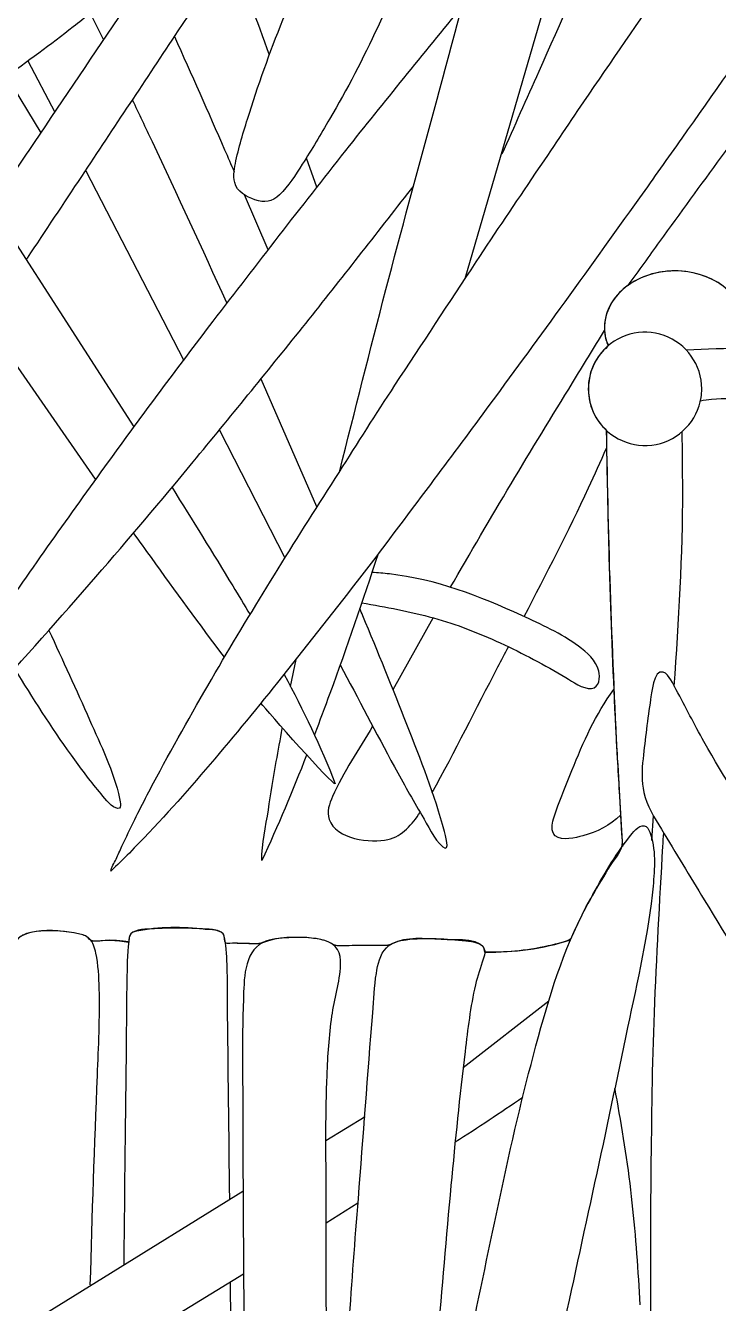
# Model space of a CAD drawing. Extents: x 108 to 339, y 26 to 347.
# Drawn here: x 219.1 to 264.5, y 74.2 to 157.9 of the extents above; entities that cross this region are included whole.
import ezdxf

# ---------------------------------------------------------------- set-up
doc = ezdxf.new("R2010")
doc.units = 0
doc.layers.add('Capa_1', color=7, linetype='CONTINUOUS')

msp = doc.modelspace()

# ---------------------------------------------------------------- linework, layer by layer
at = {"layer": 'Capa_1', "color": 6}
for points in [[(260.659955, 185.306376), (247.868251, 141.338414)], [(224.226761, 156.968609), (223.171962, 159.114667)], [(219.266914, 155.630256), (221.035904, 152.270549)], [(217.875621, 154.608402), (220.114641, 150.910424)], [(213.457581, 151.437529), (226.19871, 131.6452)], [(237.486159, 149.259691), (238.156818, 147.364225)], [(223.69142, 128.204898), (209.514294, 148.680811)], [(223.053128, 148.414317), (229.451342, 136.024996)], [(233.413449, 146.870064), (234.965938, 143.26799)], [(238.173278, 126.395334), (234.527076, 134.757832)], [(231.806249, 131.421663), (236.086624, 123.060335)], [(243.169604, 114.429584), (245.792769, 119.134103)], [(236.461951, 114.627249), (236.832578, 116.409164)], [(260.111096, 104.531652), (260.211093, 106.161789)], [(232.199225, 97.825775), (234.485319, 97.763405)], [(239.311613, 97.681645), (242.904869, 97.652225)], [(247.757071, 89.663871), (253.367551, 94.034855)], [(238.765694, 84.886406), (241.332967, 86.450066)], [(185.413363, 51.867604), (233.343448, 81.567279)], [(238.784508, 79.496515), (240.865867, 80.792511)], [(172.901084, 39.089454), (233.379334, 76.143286)], [(232.586329, 67.686074), (232.524553, 75.613816)]]:
    msp.add_lwpolyline(points, dxfattribs=at)
msp.add_lwpolyline([(263.37667, 134.131306)], close=True, dxfattribs=at)
for points in [[(234.231173, 165.33816), (232.516905, 162.753228), (230.802637, 160.168295), (229.088958, 157.583951)], [(252.725148, 154.942543), (254.148802, 158.139882), (255.572456, 161.337221), (256.996111, 164.535148)], [(244.70268, 163.996866), (243.944378, 161.911977), (243.100186, 159.852385), (242.166575, 157.839855)], [(232.51867, 162.773818), (233.409337, 160.537151), (234.23588, 158.277541), (235.07007, 156.019108)], [(255.662464, 152.944132), (257.463799, 155.578481), (259.265133, 158.212241), (261.066468, 160.84659)], [(245.786304, 152.144062), (246.48813, 154.745467), (247.189368, 157.346283), (247.910608, 159.941805)], [(222.23718, 157.878094), (222.987834, 158.465204), (223.749078, 159.05055), (224.445609, 159.70296)], [(247.702355, 159.213505), (245.14213, 156.067347), (242.568375, 152.932366), (240.056978, 149.747381)], [(268.178268, 159.228801), (266.140442, 156.336194), (264.102616, 153.442999), (262.06479, 150.550393)], [(219.694016, 150.275663), (221.656541, 153.188271), (223.619066, 156.101468), (225.581591, 159.014076)], [(233.768192, 152.198184), (234.460605, 154.400142), (235.243027, 156.573862), (236.121927, 158.708167)], [(217.671486, 154.464854), (219.213974, 155.57201), (220.741167, 156.70858), (222.23718, 157.878094)], [(229.088958, 157.583951), (226.981714, 154.406613), (224.875059, 151.229276), (222.767815, 148.051938)], [(242.166575, 157.839855), (241.211197, 155.780851), (240.158752, 153.764204), (239.016887, 151.802856)], [(228.858349, 157.217448), (229.977271, 154.754879), (231.05913, 152.277603), (232.141578, 149.798562)], [(250.313172, 149.525009), (251.11736, 151.331049), (251.92096, 153.13709), (252.725148, 154.942543)], [(268.704784, 154.854888), (265.99337, 151.173977), (263.286662, 147.490713), (260.614075, 143.781564)], [(227.412928, 150.317431), (226.982302, 151.229864), (226.552265, 152.142297), (226.121639, 153.05473)], [(252.503364, 148.256662), (253.554044, 149.820917), (254.598842, 151.388702), (255.662464, 152.944132)], [(232.88635, 149.072616), (233.106369, 150.130356), (233.444045, 151.168682), (233.768192, 152.198184)], [(239.016887, 151.802856), (238.436836, 150.806298), (237.844431, 149.816799), (237.223789, 148.844361)], [(242.701328, 140.634229), (243.700827, 144.478684), (244.752096, 148.30902), (245.786304, 152.144062)], [(216.901418, 146.131182), (217.832088, 147.512479), (218.763346, 148.894365), (219.694016, 150.275663)], [(232.287473, 139.777683), (230.677921, 143.29858), (229.06425, 146.815948), (227.412928, 150.317431)], [(262.06479, 150.550393), (261.145886, 149.246161), (260.224041, 147.944282), (259.293959, 146.647698)], [(240.056978, 149.747381), (237.132604, 146.038821), (234.244704, 142.309082), (231.374452, 138.558165)], [(232.141578, 149.798562), (232.352773, 149.314402), (232.564557, 148.830242), (232.775752, 148.346082)], [(232.803401, 147.652492), (232.692803, 148.105473), (232.793988, 148.626106), (232.88635, 149.072616)], [(237.223789, 148.844361), (236.781397, 148.150771), (236.339005, 147.406588), (235.734246, 146.838891)], [(248.605375, 142.4438), (249.887252, 144.392794), (251.202661, 146.320022), (252.503364, 148.256662)], [(222.767815, 148.051938), (221.585359, 146.269429), (220.40349, 144.486332), (219.221034, 142.703822)], [(234.128811, 146.521804), (233.584058, 146.717115), (232.952238, 147.043615), (232.803401, 147.652492)], [(244.134983, 146.930075), (244.250875, 147.078912), (244.366768, 147.227748), (244.48266, 147.376585)], [(235.734246, 146.838891), (235.247145, 146.381204), (234.757102, 146.29649), (234.128811, 146.521804)], [(237.234966, 138.146364), (239.559288, 141.055443), (241.846547, 143.992171), (244.134983, 146.930075)], [(259.293959, 146.647698), (257.559101, 144.228074), (255.834832, 141.800802), (254.089385, 139.388826)], [(260.614075, 143.781564), (259.924603, 142.825009), (259.235719, 141.868455), (258.546247, 140.911901)], [(219.221034, 142.703822), (219.203385, 142.677349), (219.186325, 142.651465), (219.168676, 142.624992)], [(243.289615, 134.363091), (245.061535, 137.056857), (246.833455, 139.750034), (248.605375, 142.4438)], [(260.166977, 141.668437), (259.089824, 141.379589), (258.065616, 140.744239), (257.477329, 139.777095)], [(262.333049, 141.814921), (261.027052, 141.977876), (259.633989, 141.691381), (258.555659, 140.91896)], [(263.486092, 141.544309), (262.427763, 141.919048), (261.250601, 141.958463), (260.166977, 141.668437)], [(265.695109, 139.901812), (264.949749, 141.01838), (263.63787, 141.651965), (262.333049, 141.814921)], [(265.95219, 139.446478), (265.479796, 140.461861), (264.52383, 141.17663), (263.486092, 141.544309)], [(258.555659, 140.91896), (257.610282, 140.241842), (256.943753, 139.162335), (257.011994, 137.972819)], [(239.679886, 128.770248), (240.672326, 132.729418), (241.674179, 136.684471), (242.701328, 140.634229)], [(254.089385, 139.388826), (252.493363, 137.182162), (250.873221, 134.992558), (249.264845, 132.794718)], [(257.477329, 139.777095), (257.016112, 139.018205), (256.880806, 138.099889), (257.143182, 137.248638)], [(231.374452, 138.558165), (229.049542, 135.519663), (226.761107, 132.447041), (224.52091, 129.345592)], [(260.913513, 137.628671), (259.452797, 138.151659), (257.775002, 137.688088), (256.790799, 136.488572)], [(230.081986, 129.339709), (232.480432, 132.264672), (234.873583, 135.191399), (237.234966, 138.146364)], [(254.922988, 134.533694), (255.619519, 135.670853), (256.316639, 136.808011), (257.013171, 137.945758)], [(257.011994, 137.972819), (257.024937, 137.743387), (257.06494, 137.51572), (257.129064, 137.295113)], [(263.37667, 134.131306), (263.374317, 135.683207), (262.376582, 137.105096), (260.913513, 137.628671)], [(256.790799, 136.488572), (255.806595, 135.289055), (255.67776, 133.553608), (256.474888, 132.222903)], [(256.891984, 136.606817), (256.477242, 136.142659), (256.18251, 135.574374), (256.042498, 134.96785)], [(257.249074, 136.95626), (257.227307, 136.865663), (256.961402, 136.684471), (256.891984, 136.606817)], [(257.129064, 137.295113), (257.149654, 137.22393), (257.264958, 137.020971), (257.249074, 136.95626)], [(257.143182, 137.248638), (257.173773, 137.149806), (257.209071, 137.05215), (257.249074, 136.956848)], [(262.366582, 136.677412), (264.96328, 136.831543), (267.554684, 136.836249), (270.15197, 136.701531)], [(256.042498, 134.96785), (255.783063, 133.843634), (256.071324, 132.636469), (256.8108, 131.750509)], [(239.636353, 128.660238), (240.850577, 130.563346), (242.048918, 132.477043), (243.289615, 134.363091)], [(250.895576, 127.914879), (252.215691, 130.134485), (253.574046, 132.331148), (254.922988, 134.533694)], [(263.333725, 133.567727), (263.362551, 133.754214), (263.37667, 133.942466), (263.37667, 134.131306)], [(260.384643, 130.487457), (261.900658, 130.788072), (263.099587, 132.039946), (263.333725, 133.567727)], [(264.023197, 133.427715), (263.777882, 133.407125), (263.533154, 133.375946), (263.290192, 133.333589)], [(266.566362, 133.372416), (265.745113, 133.525959), (264.850329, 133.496544), (264.023197, 133.427715)], [(249.264845, 132.794718), (248.058268, 131.14575), (246.841691, 129.507371), (245.611583, 127.875463)], [(256.474888, 132.222903), (257.272017, 130.892198), (258.862745, 130.185666), (260.384643, 130.487457)], [(256.8108, 131.750509), (256.889631, 131.655795), (257.072588, 131.531666), (257.118474, 131.423421)], [(257.118474, 131.42401), (257.190245, 127.770748), (257.270252, 124.11984), (257.387321, 120.467755)], [(257.118474, 131.423421), (257.187304, 131.262231), (257.127887, 130.931025), (257.131417, 130.759246)], [(257.131417, 130.759246), (257.153183, 129.65209), (257.17495, 128.544934), (257.196716, 127.43719)], [(262.128325, 127.523668), (262.125384, 128.789661), (262.110089, 130.055654), (262.09244, 131.321648)], [(255.968962, 127.651326), (256.366055, 128.511401), (256.751972, 129.375595), (257.134946, 130.241553)], [(224.52091, 129.345592), (222.004807, 125.862346), (219.504, 122.367922), (217.099671, 118.807021)], [(223.710251, 121.809049), (225.859263, 124.296326), (227.997686, 126.797722), (230.081986, 129.339709)], [(235.646592, 122.336154), (236.956118, 124.457517), (238.295647, 126.558289), (239.636353, 128.660238)], [(228.699512, 127.673681), (230.030805, 125.52761), (231.367981, 123.385658), (232.671625, 121.222527)], [(245.611583, 127.875463), (244.017326, 125.759395), (242.450129, 123.620384), (240.824693, 121.528436)], [(246.913462, 121.113106), (248.230636, 123.386834), (249.552517, 125.656445), (250.895576, 127.914879)], [(251.753298, 119.212351), (253.198719, 122.00436), (254.651199, 124.795782), (255.968962, 127.651326)], [(257.196716, 127.43719), (257.224954, 125.99824), (257.256133, 124.560467), (257.30202, 123.121517)], [(261.574747, 114.643127), (261.873597, 118.935856), (262.138326, 123.218584), (262.128325, 127.523668)], [(227.347629, 123.071513), (226.959947, 123.610383), (226.571678, 124.149843), (226.183997, 124.688713)], [(242.197166, 123.318593), (241.170017, 120.260678), (240.13875, 117.203939), (239.032771, 114.173674)], [(257.30202, 123.121517), (257.423207, 119.362364), (257.575573, 115.607329), (257.744412, 111.84994)], [(232.133342, 116.547999), (230.509671, 118.702894), (228.923061, 120.881321), (227.347629, 123.071513)], [(231.776252, 115.942652), (233.039304, 118.089899), (234.338242, 120.216556), (235.646592, 122.336154)], [(216.604334, 113.844233), (219.011603, 116.465051), (221.383576, 119.115872), (223.710251, 121.809049)], [(240.824693, 121.528436), (239.098659, 119.306477), (237.366154, 117.092165), (235.611294, 114.893148)], [(242.928995, 122.004949), (242.550726, 122.047305), (242.170693, 122.077896), (241.79066, 122.097898)], [(251.589754, 119.28824), (248.853632, 120.538938), (245.936906, 121.666095), (242.928995, 122.004949)], [(232.671625, 121.222527), (233.049893, 120.595413), (233.427573, 119.968299), (233.805842, 119.340597)], [(241.190019, 119.267061), (241.124719, 119.425899), (241.059419, 119.584736), (240.994119, 119.742985)], [(241.123542, 120.120666), (242.697798, 119.830052), (244.277348, 119.545909), (245.823366, 119.125284)], [(257.387321, 120.467755), (257.492037, 117.221588), (257.612635, 113.973068), (257.800299, 110.730431)], [(244.074978, 112.134671), (243.146073, 114.525469), (242.165987, 116.895089), (241.190019, 119.267061)], [(245.823366, 119.125284), (247.326439, 118.716425), (248.775978, 118.128726), (250.190808, 117.482199)], [(255.304786, 117.27571), (254.172334, 118.104018), (252.860454, 118.707601), (251.589754, 119.28824)], [(220.647041, 118.304036), (221.538884, 116.35563), (222.437198, 114.410753), (223.299038, 112.448228)], [(250.027853, 115.911473), (250.257284, 116.353865), (250.487305, 116.795668), (250.716737, 117.23806)], [(250.190808, 117.482199), (251.666232, 116.808022), (253.08165, 116.03619), (254.480008, 115.217295)], [(256.628431, 115.643803), (256.458416, 116.344452), (255.862482, 116.867439), (255.304786, 117.27571)], [(222.113052, 110.127436), (220.789995, 111.961715), (219.590478, 113.87953), (218.404491, 115.804405)], [(227.915325, 109.107935), (229.158964, 111.41049), (230.449077, 113.686572), (231.776252, 115.942652)], [(239.709889, 116.055603), (240.886463, 113.825996), (242.050683, 111.588741), (243.2602, 109.376782)], [(245.72924, 107.679575), (247.224666, 110.388636), (248.601845, 113.165938), (250.027853, 115.911473)], [(256.151919, 114.503114), (256.693143, 114.551942), (256.729028, 115.230237), (256.628431, 115.643803)], [(260.857626, 115.574973), (260.219334, 115.805581), (260.078146, 114.063076), (260.030494, 113.778345)], [(261.701229, 114.416636), (261.531214, 114.726075), (261.24413, 115.434961), (260.857626, 115.574973)], [(235.611294, 114.893148), (234.072924, 112.964744), (232.496315, 111.068107), (230.896175, 109.190295)], [(236.039567, 115.414959), (237.285559, 113.08299), (238.432718, 110.715135), (239.390449, 108.248448)], [(254.480008, 115.217295), (254.922399, 114.958448), (255.58834, 114.451933), (256.151919, 114.503114)], [(239.032771, 114.173674), (238.703918, 113.271242), (238.363889, 112.372927), (238.029153, 111.472849)], [(254.875925, 109.12676), (255.611872, 110.969275), (256.437238, 112.824732), (257.617342, 114.430755)], [(263.518447, 111.017515), (262.885451, 112.136436), (262.321283, 113.291243), (261.701229, 114.416636)], [(239.390449, 108.248448), (239.251614, 108.109612), (234.901232, 113.068871), (234.518257, 113.528911)], [(260.030494, 113.778345), (259.816358, 112.494703), (259.679287, 111.191647), (259.534569, 109.899181)], [(223.299038, 112.448228), (224.023808, 110.797495), (224.882118, 109.066167), (225.26627, 107.295423)], [(235.52364, 109.713871), (235.654828, 110.434522), (235.787192, 111.155174), (235.91838, 111.876413)], [(241.827722, 112.035839), (240.956469, 110.509823), (239.907553, 109.024399), (239.202786, 107.413669)], [(246.526957, 105.136999), (245.90808, 107.521914), (244.966232, 109.841529), (244.074978, 112.134671)], [(257.744412, 111.84994), (257.8103, 110.378635), (257.905602, 108.908506), (257.990315, 107.438377)], [(257.800299, 110.730431), (257.927369, 108.53612), (258.054439, 106.342399), (258.18092, 104.148089)], [(267.791175, 104.068082), (266.326341, 106.359459), (264.857388, 108.64966), (263.518447, 111.017515)], [(223.952625, 107.725461), (223.299038, 108.493764), (222.702515, 109.309718), (222.113052, 110.127436)], [(237.512638, 110.12626), (236.589615, 107.800174), (235.640709, 105.489383), (234.574145, 103.224478)], [(235.005359, 106.550064), (235.164785, 107.606627), (235.331858, 108.662602), (235.52364, 109.713871)], [(259.534569, 109.899181), (259.452208, 109.159705), (259.425147, 108.421993), (259.583985, 107.69134)], [(230.896175, 109.190295), (229.295446, 107.311895), (227.641772, 105.472322), (225.906326, 103.718051)], [(226.262828, 105.918244), (226.792286, 106.992456), (227.346452, 108.054902), (227.915325, 109.107935)], [(243.2602, 109.376782), (243.844369, 108.308453), (244.433833, 107.241889), (245.053887, 106.193562)], [(253.845246, 106.474763), (254.161156, 107.367783), (254.524129, 108.247272), (254.875925, 109.12676)], [(225.030367, 106.673016), (224.613859, 106.834795), (224.225002, 107.405433), (223.952625, 107.725461)], [(225.26627, 107.295423), (225.32451, 107.027165), (225.449227, 106.51006), (225.030367, 106.673016)], [(239.202786, 107.413669), (239.002768, 106.95657), (238.809222, 106.415935), (238.982766, 105.920009)], [(257.990315, 107.438377), (258.047968, 106.438289), (258.106208, 105.438202), (258.16386, 104.437526)], [(259.583985, 107.69134), (259.778119, 106.798909), (260.279928, 106.042372), (260.74644, 105.272893)], [(234.574145, 103.224478), (234.574145, 104.313986), (234.842992, 105.474087), (235.005359, 106.550064)], [(242.833692, 104.605776), (243.796718, 104.835796), (244.416184, 105.593509), (244.944466, 106.381814)], [(253.580517, 105.404669), (253.588165, 105.767642), (253.726412, 106.138851), (253.845246, 106.474763)], [(225.422166, 104.166326), (225.695131, 104.754024), (225.976332, 105.337016), (226.262828, 105.918244)], [(238.982766, 105.920009), (239.436924, 104.620483), (241.704182, 104.33634), (242.833692, 104.605776)], [(245.053887, 106.193562), (245.43745, 105.544682), (245.83572, 104.619895), (246.430478, 104.129263)], [(258.053262, 106.188856), (257.379674, 105.527033), (256.507244, 105.086994), (255.598929, 104.849915)], [(258.648609, 104.780497), (258.835095, 105.011105), (259.236307, 105.584685), (259.615752, 105.509384)], [(259.615752, 105.509384), (259.810475, 105.470558), (259.905189, 105.25348), (259.969901, 105.089936)], [(246.430478, 104.129263), (246.96229, 103.69099), (246.562843, 104.998163), (246.526957, 105.136999)], [(253.790535, 104.849915), (253.614638, 104.989339), (253.575811, 105.18818), (253.580517, 105.404669)], [(255.598929, 104.849915), (255.108886, 104.722257), (254.247634, 104.488118), (253.790535, 104.849915)], [(256.110151, 100.744261), (256.880218, 102.112616), (257.657345, 103.555684), (258.648609, 104.780497)], [(259.969901, 105.089936), (260.387585, 104.03102), (260.295812, 102.654428), (260.188744, 101.548449)], [(260.74644, 105.272893), (261.678874, 103.733346), (262.611309, 102.193211), (263.543744, 100.653665)], [(260.833506, 104.150442), (260.851743, 104.448703), (260.86998, 104.746376), (260.887628, 105.044638)], [(225.033308, 103.30978), (225.160378, 103.596276), (225.289801, 103.881595), (225.422166, 104.166326)], [(258.16386, 104.437526), (258.195628, 103.885124), (257.670287, 103.376256), (257.387321, 102.91151)], [(260.278751, 93.260075), (260.428176, 96.892747), (260.612898, 100.5213), (260.833506, 104.150442)], [(225.906326, 103.718051), (225.509232, 103.316839), (225.103902, 102.92504), (224.696808, 102.534418)], [(224.696808, 102.534418), (224.696808, 102.763261), (224.936241, 103.090937), (225.033308, 103.30978)], [(257.387321, 102.91151), (256.585486, 101.594924), (255.786593, 100.26716), (255.147125, 98.861743)], [(260.188744, 101.548449), (259.888717, 98.438764), (259.165713, 95.328492), (258.521539, 92.276459)], [(252.686909, 91.696409), (253.532866, 94.804916), (254.523541, 97.925778), (256.110151, 100.744261)], [(263.543744, 100.653665), (265.109763, 98.068144), (266.675195, 95.482623), (268.241214, 92.897102)], [(230.87382, 98.718789), (229.425458, 98.875273), (227.825317, 98.905864), (226.395192, 98.596425)], [(230.319066, 98.765852), (229.460755, 98.819386), (228.592444, 98.819386), (227.734133, 98.765852)], [(255.147125, 98.861743), (255.073001, 98.699376), (255.000642, 98.535832), (254.930047, 98.372288)], [(220.10464, 98.607603), (219.403991, 98.552892), (218.61804, 98.386995), (218.336838, 97.662814)], [(219.461055, 98.513477), (219.215739, 98.457001), (218.963952, 98.375818), (218.75864, 98.225805)], [(222.28895, 98.481121), (221.377693, 98.638194), (220.373488, 98.724084), (219.461055, 98.513477)], [(222.578387, 98.427587), (221.778317, 98.604661), (220.922359, 98.671138), (220.10464, 98.607603)], [(223.036662, 98.285222), (222.808995, 98.398761), (222.535442, 98.438764), (222.28895, 98.481121)], [(223.282566, 98.118736), (223.089608, 98.303458), (222.831938, 98.371111), (222.578387, 98.427587)], [(223.369044, 98.018728), (223.249034, 98.092263), (223.173733, 98.21698), (223.036662, 98.285222)], [(223.71378, 97.158652), (223.63848, 97.491034), (223.537294, 97.874009), (223.282566, 98.118736)], [(224.636803, 97.998726), (224.275006, 98.00402), (223.640245, 97.852831), (223.369044, 98.018728)], [(223.427285, 97.938132), (224.233826, 98.040494), (225.059781, 98.02461), (225.860439, 97.881068)], [(225.859263, 97.88048), (225.859263, 97.954016), (224.740341, 97.997549), (224.636803, 97.998726)], [(225.93574, 98.283457), (225.886912, 98.160505), (225.874558, 98.01108), (225.859263, 97.88048)], [(226.002216, 98.428764), (225.895148, 98.300517), (225.885736, 98.06932), (225.865146, 97.916366)], [(226.395192, 98.596425), (226.14164, 98.541715), (226.031043, 98.522301), (225.93574, 98.283457)], [(226.137522, 98.534067), (226.081047, 98.501711), (226.044573, 98.479945), (226.002216, 98.428764)], [(227.734133, 98.765852), (227.295859, 98.738791), (226.535793, 98.761734), (226.137522, 98.534067)], [(231.915676, 98.534067), (231.517994, 98.761146), (230.757928, 98.738202), (230.319066, 98.765852)], [(232.065101, 98.404056), (231.833316, 98.721142), (231.216791, 98.681727), (230.87382, 98.718789)], [(232.188641, 97.916366), (232.155697, 98.158152), (232.138049, 98.406997), (231.915676, 98.534067)], [(232.201584, 97.824593), (232.099222, 97.916366), (232.169228, 98.261102), (232.065101, 98.404056)], [(237.826194, 98.139326), (236.756689, 98.245806), (235.64012, 98.225805), (234.63062, 97.84283)], [(236.348418, 98.171682), (235.779544, 98.149327), (235.167726, 98.107559), (234.647092, 97.851654)], [(238.701565, 97.981666), (237.952088, 98.209333), (237.122015, 98.202273), (236.348418, 98.171682)], [(238.815693, 97.943427), (238.499195, 98.05579), (238.159165, 98.106382), (237.826194, 98.139326)], [(239.735774, 96.388585), (239.779895, 97.19042), (239.485752, 97.743409), (238.701565, 97.981666)], [(242.743684, 97.512801), (243.087832, 97.854596), (243.56258, 97.984019), (244.030268, 98.041671)], [(246.721092, 98.031082), (245.673941, 98.075203), (244.485602, 98.246395), (243.462571, 97.926367)], [(244.030268, 98.041671), (245.287437, 98.197567), (246.68403, 98.099323), (247.938846, 97.957546)], [(249.173072, 97.22807), (249.24249, 98.179918), (247.158777, 98.012845), (246.721092, 98.031082)], [(249.17366, 97.228658), (251.079121, 97.191596), (252.964581, 97.446324), (254.783564, 98.025787)], [(254.930047, 98.372288), (254.806507, 98.087557), (254.799447, 98.02814), (254.506481, 97.939897)], [(223.937329, 94.825506), (223.915563, 95.602045), (223.886737, 96.397409), (223.71378, 97.158652)], [(225.865146, 97.916366), (225.749841, 97.072174), (225.760431, 96.196215), (225.743959, 95.346729)], [(232.326889, 93.887189), (232.311005, 95.220247), (232.368657, 96.594485), (232.188641, 97.916366)], [(232.761633, 97.809297), (232.679861, 97.811651), (232.269237, 97.763411), (232.201584, 97.824593)], [(233.641122, 97.785178), (233.348155, 97.793414), (233.0546, 97.801061), (232.761633, 97.809297)], [(234.647092, 97.851654), (233.371686, 97.225129), (233.419337, 95.329668), (233.374628, 94.138387)], [(234.63062, 97.84283), (234.31471, 97.722819), (233.988799, 97.775765), (233.641122, 97.785178)], [(239.369271, 97.680463), (239.185725, 97.726937), (239.006886, 97.875774), (238.815693, 97.943427)], [(240.854107, 97.668109), (240.405244, 97.671638), (239.80578, 97.569276), (239.369271, 97.680463)], [(242.598378, 97.653401), (242.01715, 97.658108), (241.435334, 97.662814), (240.854107, 97.668109)], [(242.074802, 95.8303), (242.167163, 96.418587), (242.304234, 97.076292), (242.743684, 97.512801)], [(243.462571, 97.926367), (243.13313, 97.823416), (242.948997, 97.65046), (242.598378, 97.653401)], [(247.938846, 97.957546), (248.363589, 97.909306), (249.116008, 97.857537), (249.173072, 97.306312)], [(249.173072, 97.306312), (249.191309, 97.128061), (249.124244, 96.938045), (249.072475, 96.771559)], [(251.139127, 97.285134), (250.484363, 97.225717), (249.8296, 97.215128), (249.173072, 97.22807)], [(253.33226, 97.6334), (252.609844, 97.471033), (251.876838, 97.352199), (251.139127, 97.285134)], [(254.506481, 97.939897), (254.1188, 97.823416), (253.727, 97.721643), (253.33226, 97.6334)], [(239.167489, 93.025937), (239.331032, 94.14427), (239.674004, 95.258486), (239.735774, 96.388585)], [(249.072475, 96.771559), (248.896577, 96.205039), (248.695383, 95.657932), (248.560665, 95.07847)], [(241.834781, 93.249486), (241.901258, 94.108973), (241.940673, 94.978461), (242.074802, 95.8303)], [(223.814966, 89.137949), (223.891443, 91.032233), (223.990275, 92.929458), (223.937329, 94.825506)], [(225.743959, 95.346729), (225.717486, 93.96249), (225.713368, 92.577662), (225.698072, 91.193423)], [(248.560665, 95.07847), (248.227106, 93.64305), (248.059445, 92.173509), (247.88237, 90.712205)], [(232.479255, 81.03665), (232.428662, 85.319967), (232.377481, 89.603872), (232.326889, 93.887189)], [(233.374628, 94.138387), (233.266971, 91.265194), (233.339919, 88.379647), (233.34286, 85.505277)], [(238.848049, 89.149126), (238.903348, 90.445122), (238.979237, 91.741707), (239.167489, 93.025937)], [(240.896464, 81.070183), (241.209432, 85.12995), (241.521813, 89.189718), (241.834781, 93.249486)], [(260.067556, 82.892107), (260.10756, 86.348881), (260.136386, 89.805066), (260.278751, 93.260075)], [(258.521539, 92.276459), (257.806182, 88.887927), (257.10612, 85.495277), (256.363702, 82.112627)], [(250.326702, 81.908491), (251.027352, 85.189956), (251.805656, 88.458478), (252.686909, 91.696409)], [(225.698072, 91.193423), (225.645715, 86.485952), (225.593945, 81.77848), (225.541588, 77.071008)], [(247.88237, 90.712205), (247.52881, 87.792537), (247.23349, 84.864633), (246.959348, 81.936141)], [(223.351984, 75.417334), (223.476701, 79.993029), (223.630244, 84.564018), (223.814966, 89.137949)], [(238.786279, 81.880254), (238.781572, 84.302819), (238.74451, 86.727738), (238.848049, 89.149126)], [(257.828537, 87.545456), (257.783239, 87.792537), (257.738529, 88.040206), (257.693231, 88.287286)], [(247.230548, 84.785214), (248.724797, 85.737651), (250.195514, 86.72009), (251.657996, 87.719589)], [(258.828036, 80.800159), (258.58625, 83.063299), (258.236808, 85.307613), (257.828537, 87.545456)], [(233.34286, 85.505277), (233.344625, 83.291554), (233.34639, 81.078419), (233.36345, 78.864695)], [(260.04579, 73.354212), (260.051673, 76.533314), (260.030494, 79.713005), (260.067556, 82.892107)], [(256.363702, 82.112627), (255.613048, 78.692327), (254.900045, 75.262026), (254.103504, 71.852316)], [(238.805104, 71.7476), (238.798633, 75.124955), (238.792161, 78.502899), (238.786279, 81.880254)], [(246.959348, 81.936141), (246.643438, 78.557021), (246.357531, 75.179078), (246.086919, 71.79584)], [(248.290641, 72.171167), (248.94364, 75.422629), (249.634289, 78.665266), (250.326702, 81.908491)], [(240.294646, 72.863581), (240.468191, 75.601468), (240.685857, 78.335237), (240.896464, 81.070183)], [(259.339846, 74.106631), (259.23866, 76.342121), (259.065704, 78.57467), (258.828036, 80.800159)], [(233.36345, 78.864695), (233.391688, 75.253202), (233.419337, 71.641709), (233.447575, 68.030216)], [(225.541588, 77.071008), (225.540411, 76.969235), (225.539235, 76.867461), (225.538058, 76.765688)]]:
    msp.add_open_spline(points, degree=3, dxfattribs=at)

doc.saveas('drawing.dxf')
